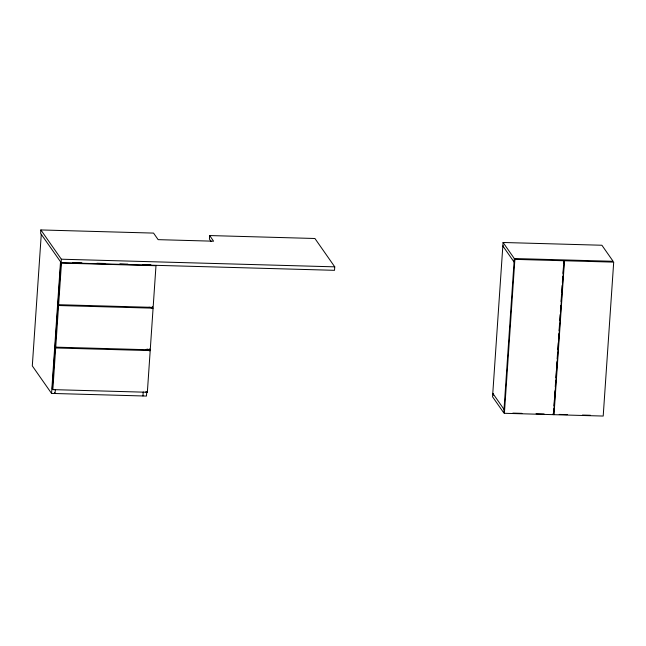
<?xml version="1.0" encoding="UTF-8"?>
<svg xmlns="http://www.w3.org/2000/svg" width="646" height="646" viewBox="0 0 646 646"><rect width="100%" height="100%" fill="white"/><g stroke="black" fill="none" stroke-linecap="round" stroke-linejoin="round"><path stroke-width="0.97" d="M40.868 229.944L61.33 259.207L61.095 262.68L334.515 270.319L334.749 266.846L314.925 238.495L209.659 235.556L213.6 241.2L158.141 239.65L153.554 233.093L40.868 229.944L40.625 233.416L61.459 263.075L58.616 304.742L58.043 303.919L60.877 262.252M41.271 234.337L32.3 365.886L51.551 393.414L146.464 396.063L146.739 392.049M51.551 393.414L60.514 261.856M149 307.23L153.086 308.158L150.252 349.817L55.096 347.128L52.253 388.795L52.835 389.619L147.353 392.259L150.195 350.592L146.101 349.672M57.987 304.686L55.144 346.353L55.726 347.185L58.568 305.518L57.987 304.686L153.142 307.383L155.985 265.716L61.459 263.075M52.835 389.619L55.669 347.952L55.096 347.128M55.338 389.49L55.063 393.511L54.482 392.687M142.944 395.966L143.218 391.944M149.541 350.875L149.678 348.864M152.416 308.691L152.553 306.689M209.659 235.556L209.417 239.028L211.113 241.451M503.072 242.484L492.551 396.805L503.783 412.859L514.305 258.537L503.072 242.484L601.894 245.246L613.119 261.299L514.305 258.537M493.35 394.133L493.431 395.086L493.479 394.318M503.395 246.756L503.452 245.989L503.525 246.942M504.389 413.295L514.878 259.361L564.095 260.742L553.598 414.667L504.389 413.295L503.807 412.471M553.759 408.837L553.412 413.86L553.993 414.684L603.202 416.056L613.7 262.123L564.483 260.75L563.667 263.398M553.961 405.833L554.373 399.809M554.575 396.805L554.987 390.782M555.261 386.776L555.673 380.752M555.875 377.749L556.351 370.723M556.561 367.711L556.973 361.695M557.175 358.683L557.587 352.668M557.789 349.664L558.265 342.638M558.475 339.626L558.887 333.611M559.089 330.599L559.565 323.581M559.775 320.569L560.187 314.554M560.389 311.542L560.801 305.526M561.075 301.512L561.479 295.497M561.689 292.485L562.165 285.467M562.375 282.455L562.779 276.44M562.989 273.428L563.401 267.412M553.993 414.684L564.483 260.75M514.878 259.361L514.063 262.01L502.838 245.956M563.554 262.502L564.095 260.742M61.33 259.207L334.749 266.846M72.885 262.591L81.88 262.841M96.884 263.261L104.886 263.479M119.89 263.899L127.884 264.125M142.887 264.545L150.889 264.763M58.568 305.518L153.086 308.158M55.669 347.952L150.195 350.592M512.859 413.109L521.936 413.367M536.051 413.755L544.118 413.981M559.242 414.409L567.309 414.627M582.434 415.055L590.501 415.281M146.973 349.082L150.252 349.817M145.721 391.888L147.353 392.259M553.024 413.844L553.598 414.667M492.793 393.333L504.017 409.386"/></g></svg>
